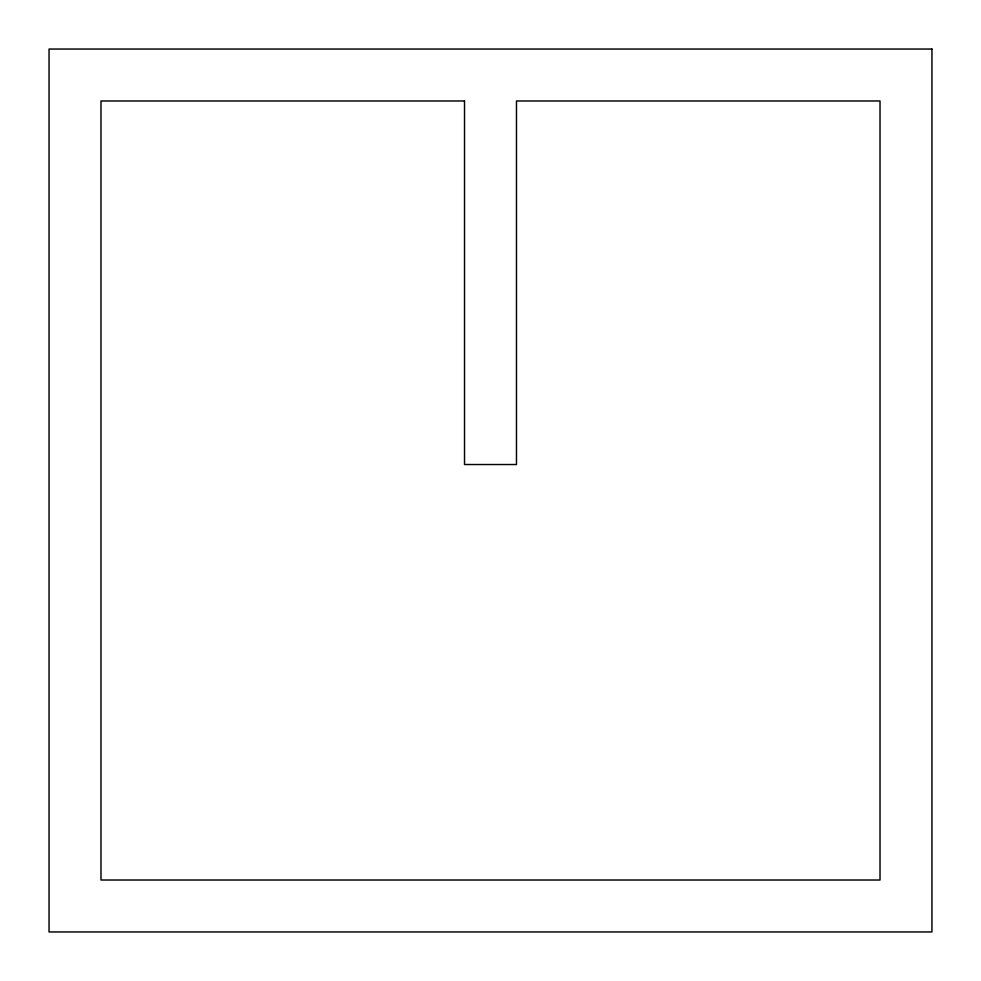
<?xml version="1.0" encoding="UTF-8"?>
<svg xmlns="http://www.w3.org/2000/svg" width="981" height="981" viewBox="0 0 981 981"><rect width="100%" height="100%" fill="white"/><g stroke="black" fill="none" stroke-linecap="round" stroke-linejoin="round"><path stroke-width="1.47" d="M931.95 49.05L49.05 49.05L49.05 931.95L931.95 931.95L931.95 49.05M464.528 100.982L100.982 100.982L100.982 880.018L880.018 880.018L880.018 100.982L516.472 100.982L516.472 464.528L464.528 464.528L464.528 100.982"/></g></svg>
